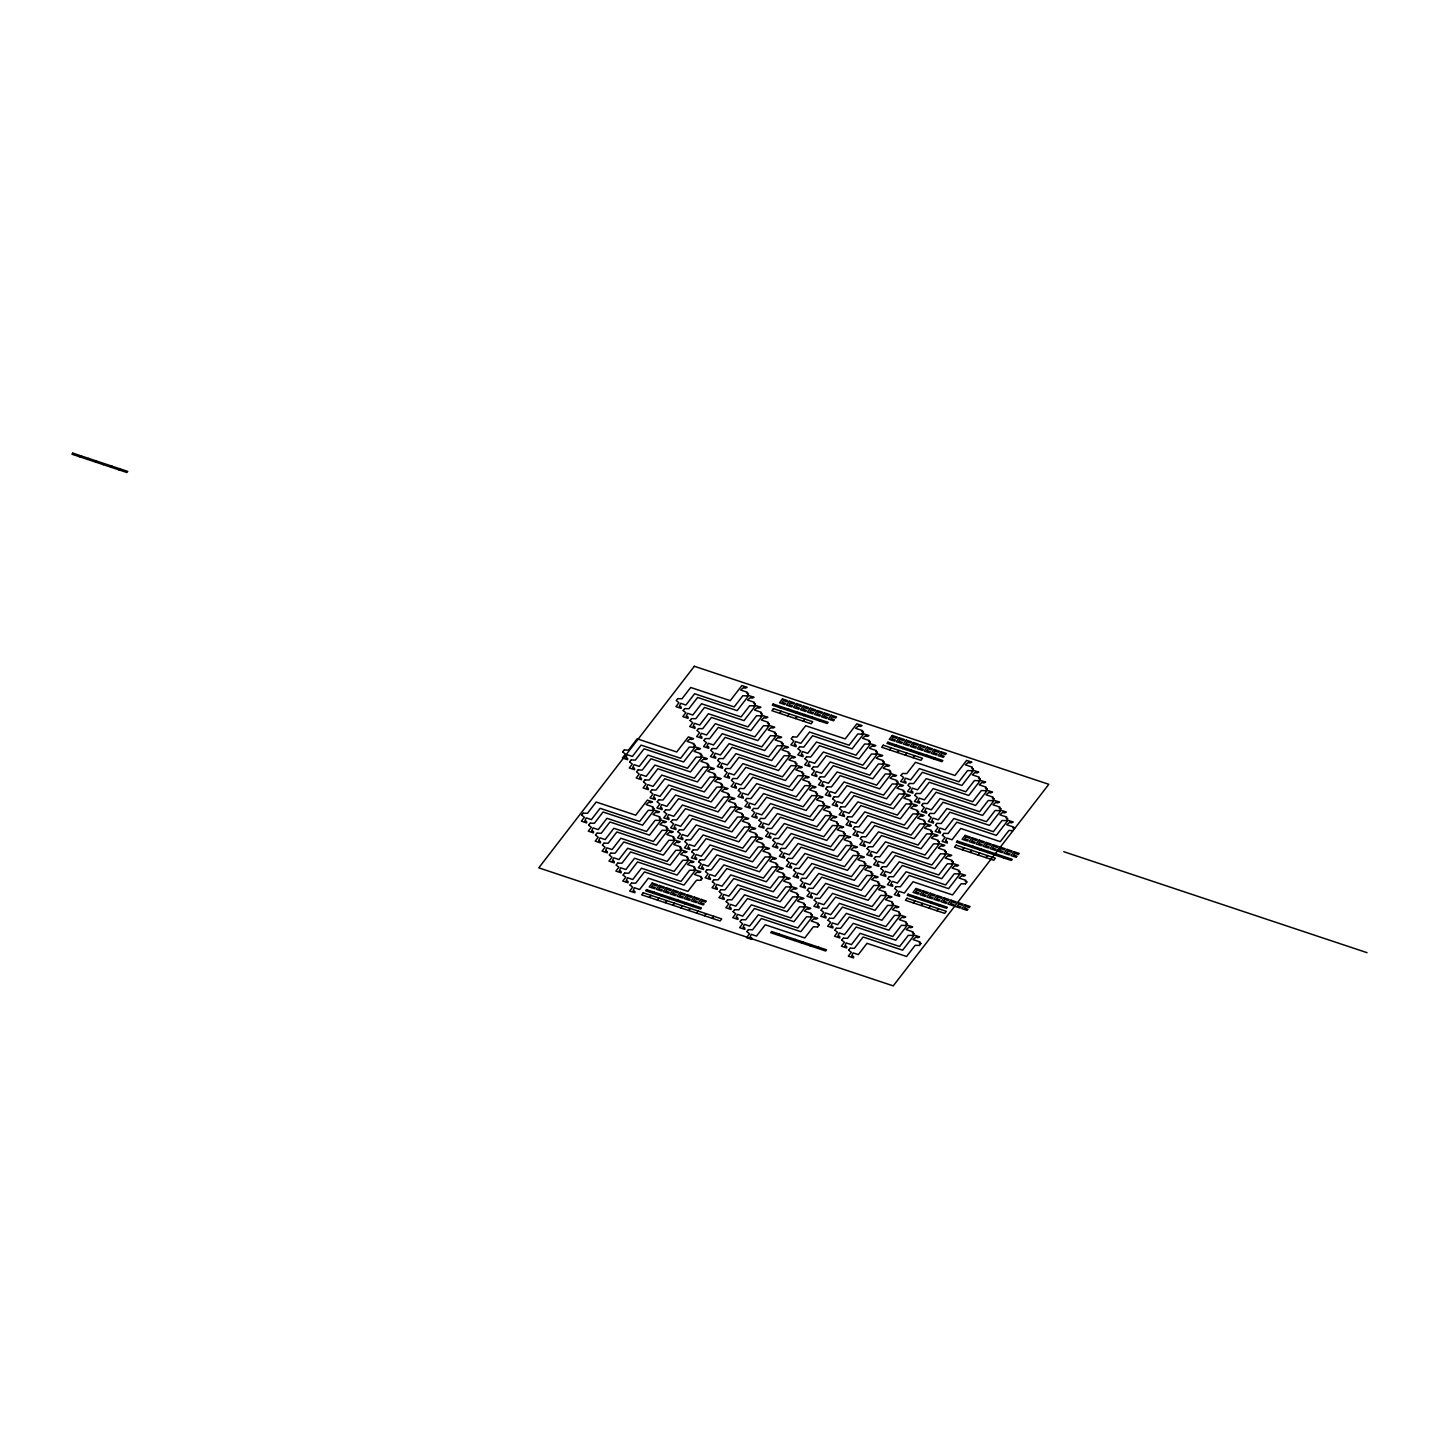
<?xml version="1.0" encoding="UTF-8"?>
<svg xmlns="http://www.w3.org/2000/svg" width="1439" height="1439" viewBox="0 0 1439 1439"><rect width="100%" height="100%" fill="white"/><g stroke="black" fill="none" stroke-linecap="round" stroke-linejoin="round"><path stroke-width="1.5" d="M79.793 456.829L80.638 455.749M87.653 459.455L88.499 458.357M95.496 462.063L96.341 460.966M103.356 464.671L104.184 463.592M111.199 467.279L112.044 466.2M119.041 469.905L119.887 468.808M622.727 751.86L624.166 750.007M581.734 815.068L583.155 813.215M677.697 698.67L676.258 700.523L678.938 702.736L675.934 706.621L681.169 708.366L681.187 706.999A2.374 1.403 6.2 0 0 679.352 706.387L680.683 703.311L685.917 705.056L694.623 693.76L734.16 706.927L742.812 695.739L746.859 695.882M629.616 761.843L631.055 759.99M588.623 825.051L590.044 823.198M683.165 710.506L684.586 708.654M637.945 769.973L636.524 771.826L639.186 774.056L636.2 777.941L641.434 779.686L641.434 778.319A2.374 1.403 6.2 0 0 639.618 777.708L640.931 774.632L646.165 776.376L654.889 765.08L694.425 778.247L703.059 767.059L707.125 767.203M595.512 835.034L596.951 833.181M690.054 720.489L691.475 718.637M643.413 781.809L644.852 779.956M602.419 845.017L603.84 843.164M698.383 728.62L696.944 730.472L699.624 732.685L696.62 736.57L701.854 738.315L701.872 736.948A2.374 1.403 6.2 0 0 700.038 736.336L701.369 733.26L706.603 735.005L715.309 723.709L754.845 736.876L763.497 725.688L767.545 725.832M650.32 791.792L651.741 789.939M610.748 853.147L609.309 855L611.989 857.23L608.985 861.116L614.219 862.86L614.237 861.475A2.374 1.403 6.2 0 0 612.402 860.882L613.734 857.806L618.968 859.551L627.674 848.255L667.21 861.421L675.844 850.233L679.91 850.377M693.58 747.201L695.001 745.348M703.851 740.437L705.272 738.603M657.209 801.775L658.63 799.922M652.569 810.409L654.008 808.556M616.198 864.983L617.637 863.13M747.111 695.846L748.532 693.994M700.469 757.184L701.908 755.331M712.179 748.568L710.74 750.421L713.42 752.651L710.416 756.536L715.651 758.281L715.669 756.914A2.374 1.403 6.2 0 0 713.834 756.302L715.165 753.227L720.399 754.971L729.105 743.675L768.642 756.842L777.276 745.654L781.341 745.798M664.099 811.758L665.538 809.905M659.476 820.392L660.897 818.539L659.224 817.856L659.979 816.902L653 814.564L655.986 812.046A2.374 1.403 6.2 0 0 657.803 812.657L659.476 811.848L654.241 810.103L642.603 825.177L603.067 812.01L594.361 823.306L590.296 823.162M623.105 874.966L624.526 873.113M754 705.829L755.439 703.977M707.376 767.167L708.797 765.314M717.629 760.404L719.068 758.551M671.006 821.741L672.427 819.888M666.365 830.375L667.804 828.522M629.994 884.949L631.433 883.096M760.907 715.813L762.328 713.96L760.655 713.276L761.411 712.323L754.432 710.003L757.418 707.484A2.374 1.403 6.2 0 0 759.234 708.078L760.907 707.269L755.673 705.524L744.035 720.615L704.498 707.448L695.792 718.727L691.727 718.583M714.266 777.132L715.687 775.297M724.537 770.387L725.958 768.534M677.895 831.724L679.334 829.871M673.272 840.358L674.693 838.505M780.118 707.808L781.017 706.639M767.796 725.796L769.235 723.943M721.155 787.115L722.594 785.28M779.74 713.312L781.323 711.262M732.865 778.517L731.426 780.37L734.106 782.6L731.102 786.485L736.336 788.23L736.354 786.863A2.374 1.403 6.2 0 0 734.52 786.252L735.851 783.176L741.085 784.921L749.791 773.624L789.327 786.791L797.979 775.603L802.027 775.747M686.223 839.854L684.784 841.707L687.464 843.92L684.46 847.805L689.695 849.55L689.713 848.183A2.374 1.403 6.2 0 0 687.878 847.571L689.209 844.513L694.443 846.258L703.149 834.962L742.704 848.129L751.338 836.922L755.385 837.066M787.96 710.416L788.878 709.247M680.161 850.323L681.582 848.488M787.583 715.92L789.166 713.87M649.475 897.432L651.058 895.382M774.686 735.779L776.125 733.926M653.486 893.421L654.403 892.234M728.062 797.098L729.483 795.245M795.821 713.042L796.72 711.855M738.333 790.353L739.754 788.5M691.691 851.69L693.112 849.837M795.443 718.547L797.026 716.496M687.051 860.306L688.49 858.453M657.335 900.059L658.918 898.008M661.346 896.029L662.246 894.86M803.664 715.651L804.581 714.481M781.593 745.762L783.014 743.909M734.951 807.081L736.39 805.228L734.717 804.563L735.455 803.592L728.476 801.271L731.462 798.753A2.374 1.403 6.2 0 0 733.296 799.365L734.969 798.555L729.735 796.81L718.097 811.884L678.56 798.717L669.837 810.013L665.789 809.869M803.286 721.155L804.869 719.104M792.637 736.93L791.198 738.783L793.878 741.013L790.874 744.898L796.109 746.643L796.127 745.276A2.374 1.403 6.2 0 0 794.292 744.665L795.623 741.589L800.857 743.333L809.563 732.037L849.118 745.204L857.752 734.016L861.799 734.16M665.178 902.667L666.761 900.616M669.189 898.638L670.106 897.468M745.222 800.336L746.643 798.483M698.581 861.673L700.02 859.82M693.958 870.289L695.379 868.437M811.524 718.259L812.423 717.09M673.02 905.275L674.603 903.224M788.482 755.745L789.921 753.892M677.049 901.264L677.949 900.077M741.84 817.064L743.279 815.211M798.105 748.766L799.526 746.913M819.367 720.885L820.266 719.698M752.111 810.319L753.55 808.466M706.909 869.804L705.488 871.656L708.15 873.869L705.146 877.754L710.38 879.499L710.398 878.132A2.374 1.403 6.2 0 0 708.564 877.52L709.895 874.462L715.129 876.189L723.853 864.911L763.389 878.078L772.024 866.872L776.071 867.015M700.847 880.272L702.268 878.42M680.881 907.901L682.464 905.851M684.892 903.872L685.809 902.703M795.389 765.728L796.81 763.875M748.748 827.047L750.169 825.195M804.995 758.749L806.434 756.896M688.723 910.509L690.306 908.459M759.019 820.302L760.44 818.449M692.735 906.48L693.652 905.311M712.377 881.639L713.798 879.787M802.278 775.693L803.699 773.858M696.584 913.117L698.167 911.067M755.637 837.03L757.076 835.178M811.902 768.732L813.323 766.879M765.908 830.285L767.347 828.432M719.266 891.622L720.705 889.77M704.426 915.726L706.009 913.693M809.168 785.676L810.607 783.841M762.544 847.013L763.965 845.161M818.791 778.715L820.212 776.862M712.269 918.352L713.852 916.301M772.797 840.268L774.236 838.415M726.173 901.605L727.594 899.753M862.051 734.124L863.49 732.271M816.075 795.659L817.496 793.806M769.433 856.996L770.854 855.144L769.199 854.46L769.937 853.507L762.958 851.186L765.944 848.668A2.374 1.403 6.2 0 0 767.778 849.28L769.451 848.452L764.217 846.726L752.579 861.799L713.024 848.632L704.319 859.928L700.271 859.785M825.68 788.698L827.119 786.845M781.125 848.398L779.704 850.251L782.366 852.464L779.38 856.349L784.615 858.094L784.615 856.727A2.374 1.403 6.2 0 0 782.798 856.115L784.111 853.057L789.345 854.784L798.069 843.506L837.606 856.673L846.24 845.466L850.305 845.61M733.063 911.589L734.502 909.736M868.958 744.107L870.379 742.254M822.964 805.642L824.403 803.789M776.323 866.98L777.762 865.127M832.587 798.681L834.008 796.828M786.593 860.234L788.032 858.381M741.391 919.719L739.952 921.572L742.632 923.784L739.628 927.669L744.862 929.414L744.88 928.047A2.374 1.403 6.2 0 0 743.046 927.436L744.377 924.36L749.611 926.104L758.317 914.808L797.872 927.975L806.506 916.787L810.553 916.931M875.847 754.09L877.268 752.237M829.853 815.625L831.292 813.772L829.619 813.107L830.357 812.136L823.378 809.815L826.364 807.297A2.374 1.403 6.2 0 0 828.198 807.909L829.871 807.099L824.637 805.354L812.999 820.428L773.462 807.261L764.757 818.557L760.691 818.413M783.23 876.963L784.651 875.11M840.898 806.811L839.477 808.664L842.157 810.877L839.153 814.762L844.387 816.507L844.405 815.14A2.374 1.403 6.2 0 0 842.57 814.528L843.902 811.47L849.118 813.215L857.842 801.919L897.378 815.086L906.012 803.879L910.078 804.041M793.501 870.217L794.922 868.365M746.859 931.555L748.28 929.702M889.536 749.863L891.119 747.83M894.842 746.014L895.742 744.826M882.737 764.055L884.176 762.22M836.761 825.608L838.182 823.756M790.119 886.946L791.558 885.093L789.885 884.409L790.623 883.456L783.643 881.136L786.629 878.617A2.374 1.403 6.2 0 0 788.464 879.229L790.137 878.402L784.903 876.657L773.265 891.748L733.728 878.581L725.004 889.878L720.957 889.716M846.366 818.647L847.805 816.794M897.396 752.489L898.979 750.438M801.811 878.348L800.39 880.2L803.052 882.413L800.066 886.298L805.3 888.043L805.3 886.676A2.374 1.403 6.2 0 0 803.484 886.064L804.797 882.988L810.031 884.733L818.755 873.455L858.292 886.604L866.926 875.416L870.991 875.56M902.685 748.622L903.602 747.453M889.644 774.038L891.065 772.185L889.392 771.52L890.147 770.549L883.168 768.228L886.154 765.71A2.374 1.403 6.2 0 0 887.971 766.321L889.644 765.512L884.409 763.767L872.771 778.841L833.235 765.674L824.529 776.97L820.464 776.826M905.239 755.097L906.822 753.047M843.65 835.591L845.089 833.739M797.008 896.929L798.447 895.076M910.545 751.23L911.445 750.061M853.273 828.63L854.694 826.777M807.279 890.183L808.718 888.331M913.081 757.705L914.664 755.655M901.012 775.351L902.433 773.498M918.388 753.856L919.305 752.669M778.571 935.314L779.47 934.145M896.533 784.021L897.972 782.168M850.557 845.574L851.978 843.722L850.305 843.038L851.043 842.085L844.081 839.764L847.067 837.246A2.374 1.403 6.2 0 0 848.884 837.858L850.557 837.03L845.323 835.304L833.685 850.377L794.148 837.21L785.442 848.506L781.377 848.362M803.915 906.912L805.336 905.059M861.601 836.761L860.162 838.613L862.842 840.826L859.838 844.711L865.073 846.456L865.091 845.089A2.374 1.403 6.2 0 0 863.256 844.477L864.587 841.419L869.822 843.146L878.527 831.868L918.064 845.035L926.716 833.829L930.763 833.972M814.186 900.166L815.607 898.314M926.248 756.464L927.148 755.295M786.413 937.94L787.331 936.753M909.34 783.482L907.901 785.334L910.581 787.547L907.577 791.432L912.812 793.177L912.83 791.81A2.374 1.403 6.2 0 0 910.995 791.198L912.326 788.14L917.56 789.867L926.266 778.589L965.803 791.756L974.437 780.55L978.502 780.693M903.422 794.004L904.861 792.152M857.446 855.557L858.867 853.705M810.805 916.895L812.244 915.042M934.091 759.072L934.99 757.903M794.274 940.548L795.173 939.379M867.069 848.596L868.49 846.744M821.075 910.15L822.514 908.297M914.79 795.317L916.229 793.465M802.117 943.157L803.016 941.987M910.329 803.987L911.75 802.135M864.335 865.541L865.774 863.688M817.712 926.878L819.133 925.025M875.38 856.727L873.959 858.579L876.621 860.792L873.635 864.677L878.869 866.422L878.869 865.055A2.374 1.403 6.2 0 0 877.053 864.443L878.366 861.367L883.6 863.112L892.324 851.834L931.86 864.983L940.494 853.795L944.56 853.939M827.965 920.133L829.404 918.28M809.959 945.783L810.877 944.596M921.697 805.3L923.119 803.448M917.219 813.97L918.658 812.118M871.243 875.524L872.664 873.671M817.82 948.391L818.719 947.222M880.848 868.562L882.287 866.71M834.872 930.116L836.293 928.263M928.587 815.283L930.026 813.431M924.126 823.953L925.547 822.101L923.874 821.417L924.611 820.464L917.65 818.143L920.636 815.625A2.374 1.403 6.2 0 0 922.453 816.237L924.126 815.427L918.891 813.683L907.254 828.756L867.717 815.589L859.011 826.885L854.946 826.741M878.132 885.507L879.571 883.654M887.755 878.545L889.176 876.693M971.847 770.674L973.286 768.822M841.761 940.081L843.2 938.246M935.494 825.267L936.915 823.414M931.015 833.936L932.436 832.084M885.021 895.49L886.46 893.637M896.065 886.676L894.644 888.529L897.324 890.741L894.321 894.626L899.555 896.371L899.573 895.004A2.374 1.403 6.2 0 0 897.738 894.392L899.069 891.317L904.286 893.061L913.01 881.765L952.546 894.932L961.18 883.744L965.245 883.888M978.754 780.658L980.175 778.805M848.668 950.064L850.089 948.211M942.383 835.25L943.804 833.397M937.904 843.92L939.343 842.067M891.928 905.473L893.349 903.62M985.643 790.641L987.082 788.788M944.811 853.903L946.232 852.05M898.817 915.456L900.256 913.603M915.132 897.882L915.959 896.785M913.297 902.901L914.88 900.85M992.55 800.624L993.971 798.771M964.22 844.783L965.137 843.614M922.975 900.49L923.82 899.411M962.385 849.801L963.968 847.751M951.701 863.886L953.14 862.033M905.725 925.439L907.146 923.586M921.14 905.509L922.723 903.458M999.439 810.607L1000.86 808.754M972.08 847.391L972.98 846.222M930.817 903.098L931.663 902.019M970.246 852.41L971.829 850.359M928.982 908.117L930.565 906.066M958.59 873.869L960.029 872.016M912.614 935.422L914.035 933.569M979.923 850.017L980.822 848.83M938.678 905.725L939.523 904.627M978.088 855.018L979.671 852.967M936.843 910.725L938.426 908.675M1006.329 820.59L1007.768 818.737L1006.095 818.054L1006.832 817.1L999.853 814.78L1002.839 812.262A2.374 1.403 6.2 0 0 1004.674 812.873L1006.347 812.046L1001.112 810.301L989.474 825.392L949.938 812.226L941.214 823.504L937.167 823.36M987.766 852.625L988.683 851.456M965.497 883.852L966.918 881.999M985.931 857.644L987.514 855.593M919.503 945.405L920.942 943.552M995.626 855.234L996.525 854.064M1003.469 857.86L1004.386 856.673M748.442 693.832L746.877 693.31L747.614 692.357L740.635 690.036L743.621 687.518A2.374 1.403 6.2 0 0 745.456 688.13L747.129 687.302L741.894 685.558L730.257 700.649L690.702 687.482L681.996 698.76L677.949 698.617M863.382 732.109L861.817 731.588L862.555 730.634L855.575 728.296L858.561 725.778A2.374 1.403 6.2 0 0 860.396 726.389L862.069 725.58L856.835 723.835L845.197 738.909L805.66 725.742L796.936 737.038L792.889 736.894M973.196 768.66L971.613 768.138L972.35 767.185L965.371 764.864L968.357 762.346A2.374 1.403 6.2 0 0 970.192 762.958L971.865 762.13L966.63 760.404L954.992 775.477L915.456 762.31L906.75 773.606L902.685 773.462M971.613 770.71L967.548 770.567L958.914 781.773L919.377 768.606L910.653 779.884L905.419 778.157L904.088 781.215A2.374 1.403 6.2 0 1 905.922 781.827L905.904 783.194L900.688 781.449L903.674 777.564L901.102 775.513M755.331 703.815L753.766 703.293L754.504 702.34L747.525 700.02L750.51 697.501A2.374 1.403 6.2 0 0 752.345 698.113L754.018 697.285L748.784 695.541L737.146 710.632L697.609 697.465L688.885 708.743L684.838 708.6M870.289 742.092L868.706 741.571L869.444 740.617L862.483 738.279L865.469 735.761A2.374 1.403 6.2 0 0 867.285 736.372L868.958 735.563L863.724 733.818L852.086 748.892L812.549 735.725L803.843 747.021L799.778 746.877M980.085 778.643L978.52 778.121L979.257 777.168L972.278 774.848L975.264 772.329A2.374 1.403 6.2 0 0 977.099 772.941L978.754 772.113L973.537 770.387L961.9 785.46L922.345 772.293L913.639 783.589L909.574 783.446M753.748 705.865L749.701 705.722L741.067 716.91L701.53 703.743L692.807 715.039L687.572 713.294L686.241 716.37A2.374 1.403 6.2 0 1 688.076 716.982L688.058 718.349L682.823 716.604L685.827 712.719L683.255 710.65M868.706 744.143L864.641 743.999L856.007 755.187L816.471 742.02L807.747 753.317L802.512 751.572L801.199 754.648A2.374 1.403 6.2 0 1 803.016 755.259L803.016 756.626L797.782 754.881L800.768 750.996L798.195 748.928M877.178 752.075L875.614 751.554L876.351 750.582L869.372 748.262L872.358 745.744A2.374 1.403 6.2 0 0 874.192 746.355L875.865 745.546L870.631 743.801L858.993 758.875L819.439 745.708L810.733 757.004L806.685 756.86M986.974 788.626L985.409 788.104L986.147 787.151L979.168 784.831L982.153 782.312A2.374 1.403 6.2 0 0 983.988 782.924L985.661 782.097L980.427 780.37L968.789 795.443L929.252 782.276L920.528 793.573L916.481 793.429M760.655 715.849L756.59 715.705L747.956 726.893L708.42 713.726L699.696 725.022L694.461 723.277L693.148 726.353A2.374 1.403 6.2 0 1 694.965 726.965L694.965 728.332L689.731 726.587L692.717 722.702L690.144 720.633M875.596 754.126L871.548 753.982L862.896 765.17L823.36 752.003L814.654 763.3L809.42 761.555L808.088 764.631A2.374 1.403 6.2 0 1 809.923 765.242L809.905 766.609L804.671 764.864L807.675 760.979L805.103 758.911M985.391 790.677L981.344 790.533L972.71 801.721L933.156 788.572L924.45 799.85L919.215 798.105L917.884 801.181A2.374 1.403 6.2 0 1 919.719 801.793L919.701 803.16L914.467 801.415L917.47 797.53L914.898 795.479M769.128 723.781L767.563 723.259L768.3 722.306L761.321 719.986L764.307 717.467A2.374 1.403 6.2 0 0 766.142 718.061L767.814 717.252L762.58 715.507L750.942 730.58L711.406 717.431L702.682 728.71L698.635 728.566M884.068 762.058L882.503 761.537L883.24 760.565L876.261 758.245L879.247 755.727A2.374 1.403 6.2 0 0 881.082 756.338L882.755 755.529L877.52 753.784L865.882 768.858L826.346 755.691L817.622 766.987L813.575 766.843M993.881 798.609L992.298 798.087L993.054 797.134L986.075 794.814L989.061 792.295A2.374 1.403 6.2 0 0 990.877 792.907L992.55 792.08L987.316 790.335L975.678 805.426L936.141 792.259L927.436 803.556L923.37 803.412M882.485 764.109L878.438 763.965L869.804 775.153L830.249 761.986L821.543 773.283L816.309 771.538L814.978 774.614A2.374 1.403 6.2 0 1 816.812 775.207L816.794 776.574L811.56 774.848L814.564 770.962L811.992 768.894M992.298 800.66L988.233 800.516L979.599 811.704L940.063 798.555L931.339 809.833L926.104 808.088L924.791 811.164A2.374 1.403 6.2 0 1 926.608 811.776L926.608 813.143L921.374 811.398L924.36 807.513L921.787 805.444M776.035 733.764L774.452 733.242L775.189 732.289L768.21 729.951L771.196 727.432A2.374 1.403 6.2 0 0 773.031 728.044L774.704 727.235L769.469 725.49L757.831 740.563L718.295 727.414L709.589 738.693L705.524 738.549M1000.771 808.592L999.206 808.07L999.943 807.117L992.964 804.797L995.95 802.278A2.374 1.403 6.2 0 0 997.785 802.89L999.457 802.063L994.223 800.318L982.585 815.409L943.049 802.243L934.325 813.539L930.278 813.377M774.452 735.815L770.387 735.671L761.753 746.859L722.216 733.692L713.492 744.988L708.258 743.244L706.927 746.319A2.374 1.403 6.2 0 1 708.761 746.931L708.743 748.298L703.527 746.553L706.513 742.668L703.941 740.599M889.392 774.092L885.327 773.948L876.693 785.136L837.156 771.97L828.432 783.266L823.198 781.521L821.885 784.597A2.374 1.403 6.2 0 1 823.702 785.19L823.702 786.557L818.467 784.831L821.453 780.945L818.881 778.877M999.188 810.643L995.14 810.499L986.488 821.687L946.952 808.52L938.246 819.816L933.012 818.072L931.681 821.147A2.374 1.403 6.2 0 1 933.515 821.759L933.497 823.126L928.263 821.381L931.267 817.496L928.695 815.427M782.924 743.747L781.359 743.226L782.097 742.272L775.117 739.934L778.103 737.416A2.374 1.403 6.2 0 0 779.938 738.027L781.593 737.218L776.376 735.473L764.739 750.546L725.184 737.38L716.478 748.676L712.413 748.532M897.864 782.025L896.299 781.503L897.037 780.532L890.057 778.211L893.043 775.693A2.374 1.403 6.2 0 0 894.878 776.305L896.551 775.495L891.317 773.75L879.679 788.824L840.142 775.657L831.418 786.953L827.371 786.809M896.281 784.075L892.234 783.931L883.582 795.119L844.045 781.953L835.34 793.249L830.105 791.504L828.774 794.58A2.374 1.403 6.2 0 1 830.609 795.173L830.591 796.54L825.356 794.814L828.36 790.928L825.788 788.86M1006.077 820.626L1002.03 820.482L993.396 831.67L953.859 818.503L945.135 829.799L939.901 828.055L938.57 831.13A2.374 1.403 6.2 0 1 940.404 831.742L940.386 833.109L935.152 831.364L938.156 827.479L935.584 825.41M789.813 753.73L788.248 753.209L788.986 752.255L782.007 749.917L784.992 747.399A2.374 1.403 6.2 0 0 786.827 748.01L788.5 747.201L783.266 745.456L771.628 760.529L732.091 747.363L723.367 758.659L719.32 758.515M904.753 792.008L903.188 791.486L903.926 790.515L896.947 788.194L899.933 785.676A2.374 1.403 6.2 0 0 901.767 786.288L903.44 785.478L898.206 783.733L886.568 798.807L847.031 785.64L838.307 796.936L834.26 796.792M1014.567 828.558L1012.984 828.037L1013.74 827.083L1006.76 824.763L1009.746 822.245A2.374 1.403 6.2 0 0 1011.563 822.838L1013.236 822.029L1008.002 820.284L996.364 835.375L956.827 822.209L948.121 833.487L944.056 833.343M788.23 755.781L784.183 755.637L775.549 766.825L735.995 753.658L727.289 764.954L722.054 763.21L720.723 766.285A2.374 1.403 6.2 0 1 722.558 766.897L722.54 768.264L717.306 766.519L720.309 762.634L717.737 760.565M903.17 794.058L899.123 793.914L890.489 805.103L850.953 791.936L842.229 803.232L836.994 801.487L835.663 804.545A2.374 1.403 6.2 0 1 837.498 805.156L837.48 806.524L832.246 804.779L835.25 800.893L832.677 798.843M1012.984 830.609L1008.919 830.465L1000.285 841.653L960.748 828.486L952.024 839.782L946.79 838.038L945.477 841.113A2.374 1.403 6.2 0 1 947.294 841.725L947.294 843.092L942.059 841.347L945.063 837.462L942.473 835.393M1063.799 851.708L1367.05 952.672M796.72 763.713L795.137 763.192L795.875 762.22L788.914 759.9L791.9 757.382A2.374 1.403 6.2 0 0 793.716 757.993L795.389 757.184L790.155 755.439L778.517 770.513L738.98 757.346L730.275 768.642L726.209 768.498M911.66 801.991L910.096 801.469L910.833 800.498L903.854 798.177L906.84 795.659A2.374 1.403 6.2 0 0 908.675 796.271L910.329 795.461L905.113 793.716L893.457 808.79L853.921 795.623L845.215 806.919L841.149 806.775M795.137 765.764L791.072 765.62L782.438 776.808L742.902 763.641L734.178 774.937L728.943 773.193L727.63 776.269A2.374 1.403 6.2 0 1 729.447 776.88L729.447 778.247L724.213 776.502L727.199 772.617L724.626 770.549M803.61 773.696L802.045 773.175L802.782 772.203L795.803 769.883L798.789 767.365A2.374 1.403 6.2 0 0 800.624 767.976L802.296 767.167L797.062 765.422L785.424 780.496L745.87 767.329L737.164 778.625L733.117 778.481M918.55 811.974L916.985 811.434L917.722 810.481L910.743 808.16L913.729 805.642A2.374 1.403 6.2 0 0 915.564 806.254L917.237 805.444L912.002 803.699L900.364 818.773L860.828 805.606L852.104 816.902L848.057 816.758M916.967 814.006L912.92 813.862L904.286 825.069L864.731 811.902L856.025 823.198L850.791 821.453L849.46 824.511A2.374 1.403 6.2 0 1 851.294 825.123L851.276 826.49L846.042 824.745L849.046 820.86L846.474 818.809M694.911 745.186L693.346 744.665L694.084 743.711L687.105 741.373L690.09 738.855A2.374 1.403 6.2 0 0 691.925 739.466L693.58 738.657L688.364 736.912L676.726 751.985L637.171 738.819L628.465 750.115L624.4 749.971M810.499 783.679L808.934 783.158L809.671 782.186L802.692 779.866L805.678 777.348A2.374 1.403 6.2 0 0 807.513 777.959L809.186 777.15L803.951 775.405L792.313 790.479L752.777 777.312L744.053 788.608L740.006 788.464M693.328 747.237L689.263 747.093L680.629 758.281L641.092 745.114L632.387 756.41L627.152 754.666L625.821 757.741A2.374 1.403 6.2 0 1 627.656 758.353L627.638 759.72L622.403 757.975L625.407 754.09L622.817 752.021M808.916 785.73L804.869 785.586L796.235 796.774L756.698 783.607L747.974 794.904L742.74 793.159L741.409 796.235A2.374 1.403 6.2 0 1 743.244 796.828L743.226 798.195L737.991 796.469L740.995 792.583L738.423 790.515M923.874 823.989L919.809 823.845L911.175 835.052L871.638 821.885L862.914 833.163L857.68 831.436L856.367 834.494A2.374 1.403 6.2 0 1 858.184 835.106L858.184 836.473L852.949 834.728L855.935 830.843L853.363 828.792M701.8 755.169L700.235 754.648L700.973 753.694L693.994 751.356L696.98 748.838A2.374 1.403 6.2 0 0 698.814 749.449L700.487 748.64L695.253 746.895L683.615 761.968L644.078 748.802L635.354 760.098L631.307 759.954M817.406 793.662L815.823 793.141L816.579 792.169L809.599 789.849L812.585 787.331A2.374 1.403 6.2 0 0 814.402 787.942L816.075 787.133L810.841 785.388L799.203 800.462L759.666 787.295L750.96 798.591L746.895 798.447M932.346 831.922L930.781 831.4L931.519 830.447L924.54 828.127L927.525 825.608A2.374 1.403 6.2 0 0 929.36 826.22L931.033 825.392L925.799 823.666L914.161 838.739L874.606 825.572L865.9 836.868L861.853 836.725M700.217 757.22L696.17 757.076L687.536 768.264L647.982 755.097L639.276 766.393L634.041 764.649L632.71 767.724A2.374 1.403 6.2 0 1 634.545 768.336L634.527 769.703L629.293 767.958L632.297 764.073L629.724 762.004M815.823 795.713L811.758 795.569L803.124 806.757L763.587 793.591L754.863 804.887L749.629 803.142L748.316 806.218A2.374 1.403 6.2 0 1 750.133 806.811L750.133 808.178L744.898 806.452L747.884 802.566L745.312 800.498M708.707 765.152L707.125 764.631L707.862 763.659L700.901 761.339L703.887 758.821A2.374 1.403 6.2 0 0 705.704 759.432L707.376 758.623L702.142 756.878L690.504 771.952L650.968 758.785L642.262 770.081L638.197 769.937M824.295 803.646L822.73 803.124L823.468 802.153L816.489 799.832L819.475 797.314A2.374 1.403 6.2 0 0 821.309 797.926L822.982 797.116L817.748 795.371L806.11 810.445L766.573 797.278L757.849 808.574L753.802 808.43M939.235 841.905L937.67 841.383L938.408 840.43L931.429 838.11L934.415 835.591A2.374 1.403 6.2 0 0 936.249 836.203L937.922 835.375L932.688 833.649L921.05 848.722L881.513 835.555L872.789 846.852L868.742 846.708M822.712 805.696L818.665 805.552L810.013 816.74L770.477 803.574L761.771 814.87L756.536 813.125L755.205 816.183A2.374 1.403 6.2 0 1 757.04 816.794L757.022 818.161L751.788 816.435L754.791 812.549L752.219 810.481M937.652 843.956L933.605 843.812L924.971 855.018L885.417 841.851L876.711 853.129L871.476 851.402L870.145 854.46A2.374 1.403 6.2 0 1 871.98 855.072L871.962 856.439L866.728 854.694L869.732 850.809L867.159 848.758M715.597 775.135L714.032 774.614L714.769 773.642L707.79 771.322L710.776 768.804A2.374 1.403 6.2 0 0 712.611 769.415L714.284 768.606L709.049 766.861L697.411 781.935L657.857 768.768L649.151 780.064L645.104 779.92M946.143 851.888L944.56 851.366L945.315 850.413L938.336 848.093L941.322 845.574A2.374 1.403 6.2 0 0 943.139 846.186L944.811 845.359L939.577 843.614L927.939 858.705L888.403 845.538L879.697 856.835L875.632 856.691M714.014 777.186L709.967 777.042L701.315 788.23L661.778 775.063L653.072 786.36L647.838 784.615L646.507 787.691A2.374 1.403 6.2 0 1 648.341 788.302L648.323 789.669L643.089 787.924L646.093 784.039L643.521 781.971M829.619 815.679L825.554 815.535L816.92 826.723L777.384 813.557L768.66 824.853L763.425 823.108L762.094 826.166A2.374 1.403 6.2 0 1 763.929 826.777L763.911 828.144L758.695 826.4L761.681 822.514L759.108 820.464M722.486 785.118L720.921 784.597L721.659 783.625L714.679 781.305L717.665 778.787A2.374 1.403 6.2 0 0 719.5 779.398L721.173 778.589L715.938 776.844L704.301 791.918L664.764 778.751L656.04 790.047L651.993 789.903M838.092 823.612L836.527 823.072L837.264 822.119L830.285 819.798L833.271 817.28A2.374 1.403 6.2 0 0 835.106 817.892L836.761 817.082L831.544 815.337L819.906 830.411L780.352 817.244L771.646 828.54L767.581 828.396M953.032 861.871L951.467 861.349L952.204 860.396L945.225 858.076L948.211 855.557A2.374 1.403 6.2 0 0 950.046 856.169L951.719 855.342L946.484 853.597L934.846 868.688L895.31 855.521L886.586 866.818L882.539 866.656M720.903 787.169L716.856 787.025L708.222 798.213L668.685 785.046L659.961 796.343L654.727 794.598L653.396 797.674A2.374 1.403 6.2 0 1 655.231 798.267L655.213 799.634L649.978 797.908L652.982 794.022L650.41 791.954M836.509 825.662L832.444 825.5L823.81 836.707L784.273 823.54L775.567 834.836L770.333 833.091L769.002 836.149A2.374 1.403 6.2 0 1 770.836 836.761L770.818 838.128L765.584 836.383L768.588 832.497L766.016 830.447M951.449 863.922L947.402 863.778L938.75 874.966L899.213 861.817L890.507 873.095L885.273 871.35L883.942 874.426A2.374 1.403 6.2 0 1 885.776 875.038L885.758 876.405L880.524 874.66L883.528 870.775L880.956 868.706M729.393 795.101L727.81 794.58L728.566 793.609L721.587 791.288L724.572 788.77A2.374 1.403 6.2 0 0 726.389 789.381L728.062 788.572L722.828 786.827L711.19 801.901L671.653 788.734L662.947 800.03L658.882 799.886M844.981 833.595L843.416 833.055L844.153 832.102L837.174 829.781L840.16 827.263A2.374 1.403 6.2 0 0 841.995 827.875L843.668 827.065L838.433 825.32L826.795 840.394L787.259 827.227L778.535 838.523L774.488 838.379M959.921 871.854L958.356 871.332L959.094 870.379L952.114 868.059L955.1 865.541A2.374 1.403 6.2 0 0 956.935 866.152L958.608 865.325L953.373 863.58L941.736 878.671L902.199 865.505L893.475 876.783L889.428 876.639M727.81 797.152L723.745 797.008L715.111 808.196L675.575 795.03L666.851 806.326L661.616 804.581L660.303 807.657A2.374 1.403 6.2 0 1 662.12 808.25L662.12 809.617L656.886 807.891L659.871 804.005L657.299 801.937M843.398 835.627L839.351 835.483L830.717 846.69L791.162 833.523L782.456 844.819L777.222 843.074L775.891 846.132A2.374 1.403 6.2 0 1 777.726 846.744L777.708 848.111L772.473 846.366L775.477 842.481L772.905 840.43M958.338 873.905L954.291 873.761L945.657 884.949L906.12 871.782L897.396 883.078L892.162 881.334L890.831 884.409A2.374 1.403 6.2 0 1 892.666 885.021L892.648 886.388L887.413 884.643L890.417 880.758L887.845 878.689M966.828 881.837L965.263 881.316L966.001 880.362L959.022 878.042L962.007 875.524A2.374 1.403 6.2 0 0 963.842 876.135L965.497 875.308L960.281 873.563L948.625 888.654L909.088 875.488L900.382 886.766L896.317 886.622M734.699 807.135L730.652 806.991L722 818.179L682.464 805.013L673.758 816.309L668.523 814.564L667.192 817.622A2.374 1.403 6.2 0 1 669.027 818.233L669.009 819.6L663.775 817.874L666.779 813.988L664.206 811.92M743.172 815.068L741.607 814.546L742.344 813.575L735.365 811.254L738.351 808.736A2.374 1.403 6.2 0 0 740.186 809.348L741.858 808.538L736.624 806.793L724.986 821.867L685.45 808.7L676.726 819.996L672.679 819.852M858.777 853.543L857.212 853.021L857.95 852.068L850.971 849.747L853.957 847.229A2.374 1.403 6.2 0 0 855.791 847.841L857.464 847.013L852.23 845.287L840.592 860.36L801.037 847.193L792.331 858.489L788.284 858.346M741.607 817.118L737.541 816.974L728.907 828.162L689.371 814.996L680.647 826.292L675.413 824.547L674.082 827.605A2.374 1.403 6.2 0 1 675.916 828.216L675.898 829.583L670.682 827.839L673.668 823.953L671.096 821.903M857.194 855.593L853.147 855.45L844.495 866.656L804.959 853.489L796.253 864.767L791.018 863.04L789.687 866.098A2.374 1.403 6.2 0 1 791.522 866.71L791.504 868.077L786.27 866.332L789.274 862.447L786.701 860.396M750.079 825.051L748.514 824.511L749.251 823.558L742.272 821.237L745.258 818.719A2.374 1.403 6.2 0 0 747.093 819.331L748.748 818.521L743.531 816.776L731.893 831.85L692.339 818.683L683.633 829.979L679.568 829.835M865.666 863.526L864.102 863.004L864.839 862.051L857.86 859.731L860.846 857.212A2.374 1.403 6.2 0 0 862.681 857.824L864.353 856.996L859.119 855.27L847.481 870.343L807.945 857.176L799.221 868.472L795.173 868.329M748.496 827.101L744.431 826.939L735.797 838.146L696.26 824.979L687.554 836.275L682.32 834.53L680.989 837.588A2.374 1.403 6.2 0 1 682.823 838.2L682.806 839.567L677.571 837.822L680.575 833.936L677.985 831.886M864.084 865.576L860.036 865.433L851.402 876.639L811.866 863.472L803.142 874.75L797.908 873.023L796.576 876.081A2.374 1.403 6.2 0 1 798.411 876.693L798.393 878.06L793.159 876.315L796.163 872.43L793.591 870.379M756.968 835.034L755.403 834.494L756.141 833.541L749.161 831.22L752.147 828.702A2.374 1.403 6.2 0 0 753.982 829.314L755.655 828.504L750.421 826.759L738.783 841.833L699.246 828.666L690.522 839.962L686.475 839.818M872.574 873.509L870.991 872.987L871.746 872.034L864.767 869.714L867.753 867.195A2.374 1.403 6.2 0 0 869.57 867.807L871.243 866.98L866.008 865.235L854.37 880.326L814.834 867.159L806.128 878.456L802.063 878.312M957.87 902.433L963.105 904.178L962.259 905.275L958.77 904.106L957.475 905.797L960.964 906.948L960.119 908.045L954.884 906.3M653.9 808.394L652.335 807.873L653.072 806.919L646.093 804.581L649.079 802.063A2.374 1.403 6.2 0 0 650.914 802.674L652.587 801.865L647.352 800.12L635.714 815.193L596.178 802.027L587.454 813.323L583.407 813.179M763.875 844.999L762.292 844.477L763.03 843.524L756.069 841.203L759.055 838.685A2.374 1.403 6.2 0 0 760.871 839.297L762.544 838.469L757.31 836.743L745.672 851.816L706.135 838.649L697.429 849.945L693.364 849.801M879.463 883.492L877.898 882.97L878.635 882.017L871.656 879.697L874.642 877.178A2.374 1.403 6.2 0 0 876.477 877.79L878.15 876.963L872.915 875.218L861.277 890.309L821.741 877.142L813.017 888.439L808.97 888.277M652.317 810.445L648.269 810.301L639.636 821.489L600.099 808.322L591.375 819.618L586.141 817.874L584.81 820.949A2.374 1.403 6.2 0 1 586.644 821.561L586.626 822.928L581.392 821.183L584.396 817.298L581.824 815.229M762.292 847.049L758.227 846.905L749.593 858.112L710.057 844.945L701.333 856.223L696.098 854.496L694.785 857.554A2.374 1.403 6.2 0 1 696.602 858.166L696.602 859.533L691.368 857.788L694.353 853.903L691.781 851.852M877.88 885.543L873.833 885.399L865.181 896.587L825.644 883.42L816.938 894.716L811.704 892.971L810.373 896.047A2.374 1.403 6.2 0 1 812.208 896.659L812.19 898.026L806.955 896.281L809.959 892.396L807.387 890.327M886.352 893.475L884.787 892.953L885.525 892L878.545 889.68L881.531 887.161A2.374 1.403 6.2 0 0 883.366 887.773L885.039 886.946L879.805 885.201L868.167 900.292L828.63 887.126L819.924 898.404L815.859 898.26M659.224 820.428L655.159 820.284L646.525 831.472L606.988 818.305L598.264 829.601L593.03 827.857L591.717 830.933A2.374 1.403 6.2 0 1 593.534 831.544L593.534 832.911L588.299 831.166L591.303 827.281L588.713 825.213M769.181 857.032L765.134 856.889L756.482 868.095L716.946 854.928L708.24 866.206L703.005 864.479L701.674 867.537A2.374 1.403 6.2 0 1 703.509 868.149L703.491 869.516L698.257 867.771L701.261 863.886L698.688 861.835M884.787 895.526L880.722 895.382L872.088 906.57L832.551 893.403L823.827 904.699L818.593 902.955L817.262 906.03A2.374 1.403 6.2 0 1 819.097 906.642L819.079 908.009L813.862 906.264L816.848 902.379L814.276 900.31M667.696 828.36L666.131 827.839L666.869 826.885L659.889 824.547L662.875 822.029A2.374 1.403 6.2 0 0 664.71 822.64L666.383 821.831L661.149 820.086L649.511 835.16L609.974 821.993L601.25 833.289L597.203 833.145M777.654 864.965L776.089 864.443L776.826 863.49L769.847 861.17L772.833 858.651A2.374 1.403 6.2 0 0 774.668 859.263L776.341 858.435L771.106 856.709L759.468 871.782L719.932 858.615L711.208 869.911L707.161 869.768M893.259 903.458L891.694 902.937L892.432 901.983L885.453 899.663L888.439 897.145A2.374 1.403 6.2 0 0 890.273 897.756L891.928 896.929L886.712 895.184L875.074 910.275L835.519 897.109L826.813 908.387L822.748 908.243M666.113 830.411L662.066 830.267L653.414 841.455L613.877 828.288L605.171 839.585L599.937 837.84L598.606 840.916A2.374 1.403 6.2 0 1 600.441 841.527L600.423 842.894L595.188 841.149L598.192 837.264L595.62 835.196M891.676 905.509L887.611 905.365L878.977 916.553L839.441 903.386L830.735 914.682L825.5 912.938L824.169 916.013A2.374 1.403 6.2 0 1 826.004 916.625L825.986 917.992L820.752 916.247L823.756 912.362L821.183 910.293M674.603 838.343L673.02 837.822L673.758 836.85L666.779 834.53L669.765 832.012A2.374 1.403 6.2 0 0 671.599 832.623L673.272 831.814L668.038 830.069L656.4 845.143L616.863 831.976L608.157 843.272L604.092 843.128M784.561 874.948L782.978 874.426L783.733 873.473L776.754 871.153L779.74 868.634A2.374 1.403 6.2 0 0 781.557 869.246L783.23 868.419L777.995 866.674L766.357 881.765L726.821 868.598L718.115 879.895L714.05 879.751M900.148 913.441L898.584 912.92L899.321 911.966L892.342 909.646L895.328 907.128A2.374 1.403 6.2 0 0 897.163 907.721L898.835 906.912L893.601 905.167L881.963 920.258L842.427 907.092L833.703 918.37L829.655 918.226M673.02 840.394L668.955 840.25L660.321 851.438L620.785 838.271L612.061 849.568L606.826 847.823L605.495 850.899A2.374 1.403 6.2 0 1 607.33 851.51L607.312 852.877L602.096 851.133L605.082 847.247L602.509 845.179M782.978 876.999L778.913 876.855L770.279 888.043L730.742 874.894L722.018 886.172L716.784 884.427L715.471 887.503A2.374 1.403 6.2 0 1 717.288 888.115L717.288 889.482L712.053 887.737L715.039 883.852L712.467 881.801M898.566 915.492L894.518 915.348L885.884 926.536L846.33 913.369L837.624 924.665L832.39 922.921L831.058 925.996A2.374 1.403 6.2 0 1 832.893 926.608L832.875 927.975L827.641 926.23L830.645 922.345L828.073 920.276M681.492 848.326L679.928 847.805L680.665 846.834L673.686 844.513L676.672 841.995A2.374 1.403 6.2 0 0 678.506 842.606L680.161 841.797L674.945 840.052L663.307 855.126L623.753 841.959L615.047 853.255L610.981 853.111M907.056 923.424L905.473 922.903L906.21 921.949L899.249 919.629L902.235 917.111A2.374 1.403 6.2 0 0 904.052 917.704L905.725 916.895L900.49 915.15L888.852 930.224L849.316 917.075L840.61 928.353L836.545 928.209M789.867 886.982L785.82 886.838L777.168 898.026L737.631 884.877L728.925 896.155L723.691 894.41L722.36 897.486A2.374 1.403 6.2 0 1 724.195 898.098L724.177 899.465L718.942 897.72L721.946 893.835L719.374 891.766M905.473 925.475L901.408 925.331L892.774 936.519L853.237 923.352L844.513 934.648L839.279 932.904L837.966 935.98A2.374 1.403 6.2 0 1 839.782 936.591L839.782 937.958L834.548 936.213L837.534 932.328L834.962 930.26M688.382 858.31L686.817 857.788L687.554 856.817L680.575 854.496L683.561 851.978A2.374 1.403 6.2 0 0 685.396 852.59L687.069 851.78L681.834 850.035L670.196 865.109L630.66 851.942L621.936 863.238L617.889 863.094M798.339 894.914L796.774 894.392L797.512 893.439L790.533 891.119L793.519 888.6A2.374 1.403 6.2 0 0 795.353 889.212L797.026 888.385L791.792 886.64L780.154 901.731L740.617 888.565L731.893 899.843L727.846 899.699M913.945 933.407L912.38 932.886L913.117 931.932L906.138 929.594L909.124 927.076A2.374 1.403 6.2 0 0 910.959 927.687L912.632 926.878L907.397 925.133L895.76 940.207L856.205 927.04L847.499 938.336L843.452 938.192M686.799 860.36L682.752 860.216L674.118 871.404L634.563 858.238L625.857 869.534L620.623 867.789L619.292 870.865A2.374 1.403 6.2 0 1 621.126 871.458L621.108 872.825L615.874 871.099L618.878 867.213L616.306 865.145M796.774 896.965L792.709 896.821L784.075 908.009L744.539 894.842L735.815 906.138L730.58 904.394L729.249 907.469A2.374 1.403 6.2 0 1 731.084 908.081L731.066 909.448L725.85 907.703L728.836 903.818L726.263 901.749M912.362 935.458L908.315 935.314L899.663 946.502L860.126 933.335L851.42 944.632L846.186 942.887L844.855 945.963A2.374 1.403 6.2 0 1 846.69 946.574L846.672 947.941L841.437 946.196L844.441 942.311L841.869 940.243M695.289 868.293L693.706 867.771L694.461 866.8L687.482 864.479L690.468 861.961A2.374 1.403 6.2 0 0 692.285 862.573L693.958 861.763L688.723 860.018L677.085 875.092L637.549 861.925L628.843 873.221L624.778 873.077M805.246 904.897L803.682 904.376L804.419 903.422L797.44 901.102L800.426 898.584A2.374 1.403 6.2 0 0 802.26 899.195L803.915 898.368L798.699 896.623L787.061 911.714L747.507 898.548L738.801 909.826L734.735 909.682M920.834 943.39L919.269 942.869L920.007 941.915L913.028 939.577L916.013 937.059A2.374 1.403 6.2 0 0 917.848 937.67L919.521 936.861L914.287 935.116L902.649 950.19L863.112 937.023L854.388 948.319L850.341 948.175M693.706 870.343L689.641 870.199L681.007 881.388L641.47 868.221L632.746 879.517L627.512 877.772L626.199 880.848A2.374 1.403 6.2 0 1 628.016 881.441L628.016 882.809L622.781 881.082L625.767 877.196L623.195 875.128M803.664 906.948L799.598 906.804L790.964 917.992L751.428 904.825L742.722 916.121L737.488 914.377L736.156 917.452A2.374 1.403 6.2 0 1 737.991 918.064L737.973 919.431L732.739 917.686L735.743 913.801L733.153 911.732M919.251 945.441L915.204 945.297L906.57 956.485L867.033 943.318L858.31 954.615L853.075 952.87L851.744 955.946A2.374 1.403 6.2 0 1 853.579 956.557L853.561 957.924L848.326 956.18L851.33 952.294L848.758 950.226M702.178 878.276L700.613 877.754L701.351 876.783L694.371 874.462L697.357 871.944A2.374 1.403 6.2 0 0 699.192 872.556L700.865 871.746L695.631 870.001L683.993 885.075L644.456 871.908L635.732 883.204L631.685 883.06M812.136 914.88L810.571 914.359L811.308 913.405L804.329 911.085L807.315 908.567A2.374 1.403 6.2 0 0 809.15 909.16L810.823 908.351L805.588 906.606L793.95 921.697L754.414 908.531L745.69 919.809L741.643 919.665M700.595 880.326L696.548 880.182L687.896 891.371L648.359 878.204L639.653 889.5L634.419 887.755L633.088 890.813A2.374 1.403 6.2 0 1 634.923 891.425L634.905 892.792L629.67 891.047L632.674 887.161L630.102 885.111M819.043 924.863L817.46 924.342L818.197 923.388L811.236 921.068L814.222 918.55A2.374 1.403 6.2 0 0 816.039 919.143L817.712 918.334L812.477 916.589L800.839 931.663L761.303 918.514L752.597 929.792L748.532 929.648M817.46 926.914L813.395 926.77L804.761 937.958L765.224 924.791L756.5 936.087L751.266 934.343L749.953 937.419A2.374 1.403 6.2 0 1 751.77 938.03L751.77 939.397L746.535 937.652L749.521 933.767L746.949 931.699M72.795 453.123L71.95 454.22L126.902 472.514L127.747 471.416L72.795 453.123M694.353 666.275L538.78 867.843L893.241 985.877L1048.815 784.309L694.353 666.275M773.175 704.013L772.275 705.2L827.209 723.493L828.127 722.324L773.175 704.013M773.462 708.654L771.88 710.704L811.128 723.763L812.711 721.712L773.462 708.654M782.456 698.922L779.47 702.79L784.705 704.534L785.55 703.437L782.061 702.268L783.356 700.595L786.845 701.746L787.691 700.667L782.456 698.922M789.435 701.243L786.449 705.11L791.684 706.855L792.529 705.758L789.04 704.606L790.335 702.916L793.824 704.067L794.67 702.987L789.435 701.243M643.215 892.774L641.632 894.824L720.13 920.96L721.712 918.909L643.215 892.774M646.561 889.626L645.643 890.795L700.595 909.106L701.495 907.919L646.561 889.626M652.191 883.042L649.205 886.91L654.439 888.654L655.285 887.557L651.795 886.406L653.09 884.715L656.58 885.884L657.425 884.787L652.191 883.042M796.415 703.563L793.429 707.43L798.663 709.175L799.49 708.078L796.019 706.927L797.314 705.236L800.803 706.405L801.649 705.308L796.415 703.563M659.17 885.363L656.184 889.23L661.418 890.975L662.264 889.878L658.774 888.726L660.069 887.036L663.559 888.205L664.404 887.108L659.17 885.363M803.394 705.883L800.408 709.751L805.642 711.496L806.47 710.398L802.98 709.247L804.293 707.556L807.783 708.725L808.628 707.628L803.394 705.883M666.149 887.683L663.163 891.55L668.398 893.295L669.243 892.216L665.753 891.047L667.048 889.356L670.538 890.525L671.383 889.428L666.149 887.683M810.373 708.204L807.387 712.071L812.603 713.816L813.449 712.737L809.959 711.568L811.272 709.877L814.762 711.046L815.589 709.949L810.373 708.204M673.128 890.022L670.142 893.889L675.377 895.616L676.222 894.536L672.733 893.367L674.028 891.676L677.517 892.846L678.363 891.748L673.128 890.022M817.334 710.524L814.348 714.41L819.582 716.136L820.428 715.057L816.938 713.888L818.251 712.197L821.741 713.366L822.568 712.269L817.334 710.524M680.107 892.342L677.121 896.209L682.356 897.954L683.201 896.857L679.712 895.688L681.007 894.015L684.496 895.166L685.342 894.087L680.107 892.342M824.313 712.863L821.327 716.73L826.562 718.475L827.407 717.377L823.917 716.208L825.231 714.535L828.702 715.687L829.548 714.589L824.313 712.863M687.087 894.662L684.101 898.53L689.335 900.274L690.18 899.177L686.691 898.026L687.986 896.335L691.475 897.486L692.321 896.407L687.087 894.662M831.292 715.183L828.306 719.05L833.541 720.795L834.386 719.698L830.897 718.529L832.192 716.856L835.681 718.007L836.527 716.928L831.292 715.183M694.066 896.983L691.08 900.85L696.314 902.595L697.16 901.498L693.67 900.346L694.965 898.656L698.455 899.825L699.3 898.727L694.066 896.983M701.045 899.303L698.059 903.17L703.293 904.915L704.121 903.818L700.631 902.667L701.944 900.976L705.434 902.145L706.279 901.048L701.045 899.303M883.276 745.204L881.693 747.255L920.942 760.332L922.525 758.281L883.276 745.204M892.252 735.473L889.266 739.34L894.5 741.085L895.346 739.988L891.856 738.837L893.151 737.146L896.641 738.315L897.486 737.218L892.252 735.473M887.899 742.218L887 743.387L941.933 761.699L942.851 760.512L887.899 742.218M899.231 737.793L896.245 741.661L901.48 743.405L902.325 742.326L898.835 741.157L900.13 739.466L903.62 740.635L904.465 739.538L899.231 737.793M906.21 740.114L903.224 743.999L908.459 745.726L909.304 744.647L905.815 743.477L907.11 741.787L910.599 742.956L911.445 741.858L906.21 740.114M913.189 742.452L910.203 746.319L915.438 748.064L916.283 746.967L912.794 745.798L914.089 744.125L917.578 745.276L918.424 744.197L913.189 742.452M771.628 931.537L770.71 932.706L825.662 950.999L826.58 949.83L771.628 931.537M920.169 744.772L917.183 748.64L922.417 750.385L923.262 749.287L919.773 748.136L921.068 746.445L924.558 747.596L925.403 746.517L920.169 744.772M927.148 747.093L924.162 750.96L929.396 752.705L930.242 751.608L926.752 750.456L928.047 748.766L931.537 749.935L932.382 748.838L927.148 747.093M934.127 749.413L931.141 753.281L936.375 755.025L937.203 753.928L933.713 752.777L935.026 751.086L938.516 752.255L939.361 751.158L934.127 749.413M941.106 751.734L938.12 755.601L943.354 757.346L944.182 756.266L940.692 755.097L942.005 753.406L945.495 754.576L946.34 753.478L941.106 751.734M908.117 894.177L907.272 895.274L946.52 908.333L947.366 907.236L908.117 894.177M907.02 898.224L905.437 900.274L944.686 913.351L946.268 911.301L907.02 898.224M916.013 888.493L913.028 892.36L918.262 894.105L919.089 893.007L915.6 891.856L916.913 890.165L920.402 891.335L921.248 890.237L916.013 888.493M957.277 841.006L956.377 842.175L1011.329 860.468L1012.229 859.299L957.277 841.006M956.126 845.143L954.543 847.175L993.791 860.252L995.374 858.202L956.126 845.143M965.101 835.393L962.115 839.279L967.35 841.006L968.195 839.926L964.706 838.757L966.001 837.066L969.49 838.235L970.336 837.138L965.101 835.393M922.993 890.813L920.007 894.68L925.241 896.425L926.068 895.346L922.579 894.177L923.892 892.486L927.382 893.655L928.227 892.558L922.993 890.813M972.08 837.732L969.095 841.599L974.329 843.344L975.174 842.247L971.685 841.078L972.98 839.405L976.469 840.556L977.315 839.477L972.08 837.732M929.954 893.151L926.968 897.019L932.202 898.745L933.048 897.666L929.558 896.497L930.871 894.806L934.361 895.975L935.188 894.878L929.954 893.151M979.06 840.052L976.074 843.92L981.308 845.664L982.153 844.567L978.664 843.416L979.959 841.725L983.449 842.876L984.294 841.797L979.06 840.052M936.933 895.472L933.947 899.339L939.181 901.084L940.027 899.987L936.537 898.817L937.85 897.145L941.34 898.296L942.167 897.217L936.933 895.472M986.039 842.373L983.053 846.24L988.287 847.985L989.133 846.887L985.643 845.736L986.938 844.045L990.428 845.215L991.273 844.117L986.039 842.373M943.912 897.792L940.926 901.659L946.16 903.404L947.006 902.307L943.516 901.156L944.811 899.465L948.301 900.616L949.146 899.537L943.912 897.792M993.018 844.693L990.032 848.56L995.266 850.305L996.112 849.208L992.622 848.057L993.917 846.366L997.407 847.535L998.252 846.438L993.018 844.693M950.891 900.112L947.905 903.98L953.14 905.725L953.985 904.627L950.495 903.476L951.791 901.785L955.28 902.955L956.126 901.857L950.891 900.112M999.997 847.013L997.011 850.881L1002.246 852.625L1003.091 851.546L999.601 850.377L1000.896 848.686L1004.386 849.855L1005.231 848.758L999.997 847.013M1006.976 849.334L1003.99 853.219L1009.225 854.946L1010.052 853.867L1006.581 852.697L1007.876 851.007L1011.365 852.176L1012.211 851.079L1006.976 849.334M964.85 904.753L961.864 908.621L967.098 910.365L967.943 909.286L964.454 908.117L965.749 906.426L969.238 907.595L970.084 906.498L964.85 904.753M1013.955 851.672L1010.969 855.539L1016.204 857.284L1017.031 856.187L1013.542 855.018L1014.855 853.345L1018.344 854.496L1019.19 853.399L1013.955 851.672"/></g></svg>
